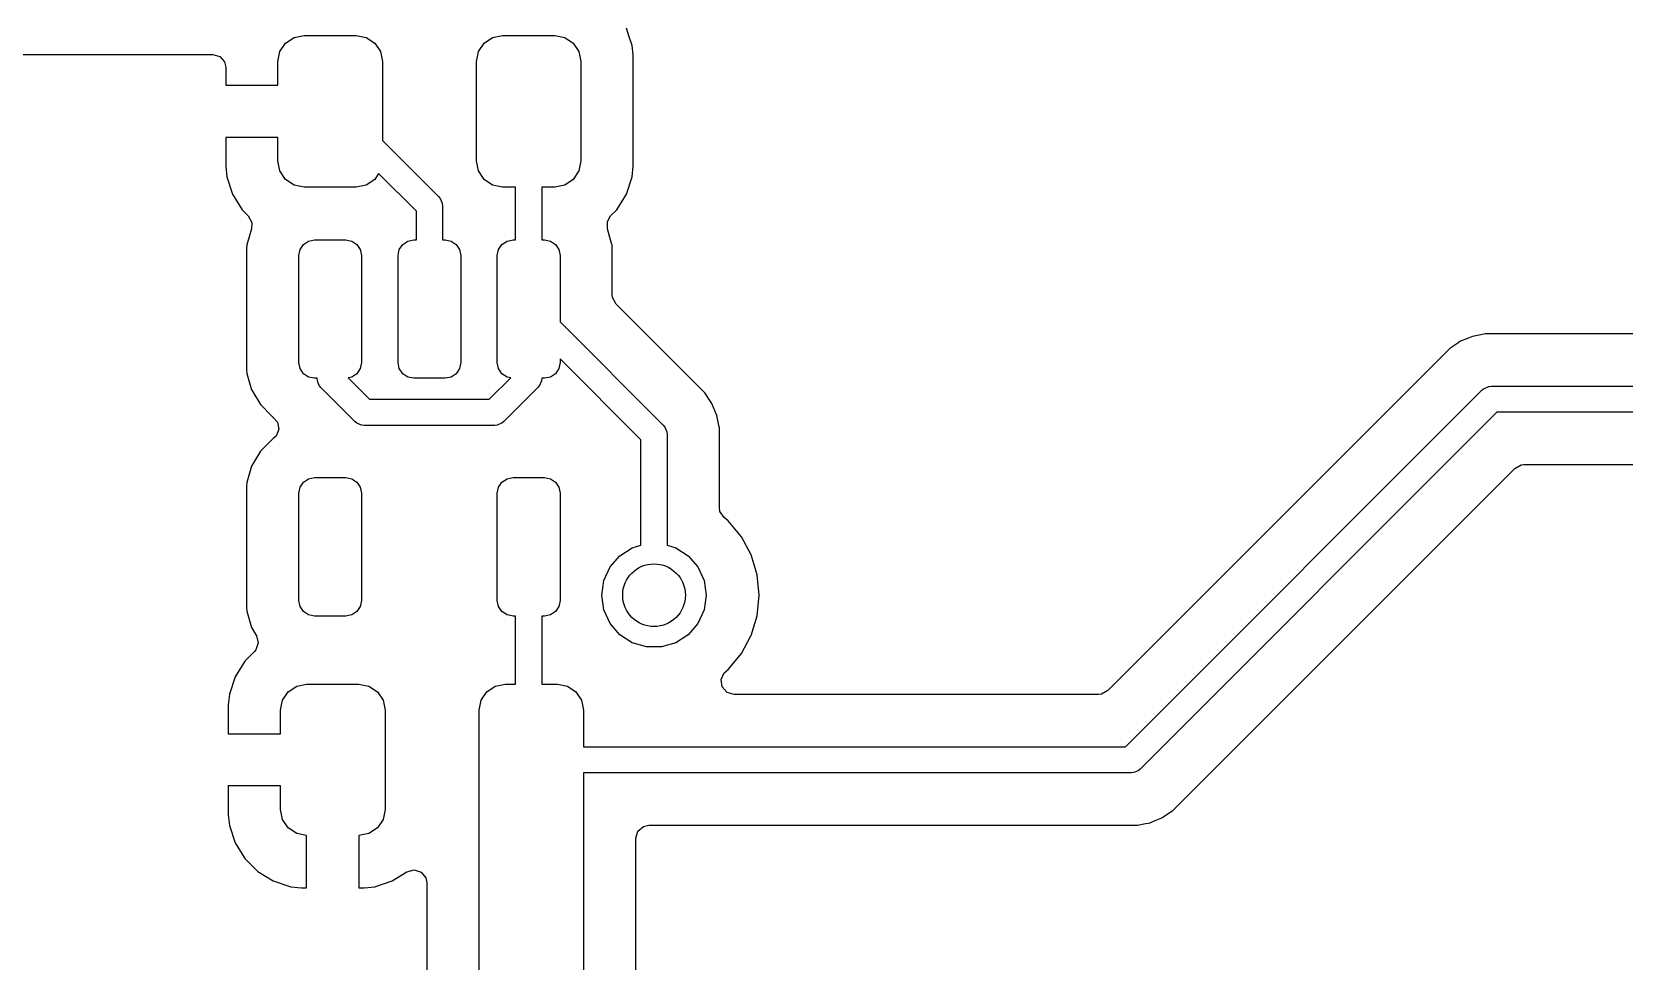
# Model space of a CAD drawing. Extents: x 1.91 to 4.47, y -4.27 to -2.07.
# Drawn here: x 2.504 to 3.104, y -2.715 to -2.365 of the extents above; entities that cross this region are included whole.
import ezdxf

# ---------------------------------------------------------------- set-up
doc = ezdxf.new("R2010")
doc.units = 0
doc.header["$MEASUREMENT"] = 0
doc.layers.add('BLACK', color=7, linetype='CONTINUOUS')

msp = doc.modelspace()

# ---------------------------------------------------------------- linework, layer by layer
at = {"layer": 'BLACK', "linetype": 'CONTINUOUS'}
for p, q in [((2.72869, -2.36605), (2.72775, -2.36322)), ((2.59721, -2.37202), (2.59934, -2.36883)), ((2.59934, -2.36883), (2.60253, -2.36669)), ((2.60253, -2.36669), (2.6063, -2.36594)), ((2.6063, -2.36594), (2.62598, -2.36594)), ((2.62598, -2.36594), (2.62975, -2.36669)), ((2.62975, -2.36669), (2.63294, -2.36883)), ((2.63294, -2.36883), (2.63508, -2.37202)), ((2.67201, -2.37202), (2.67414, -2.36883)), ((2.67414, -2.36883), (2.67734, -2.36669)), ((2.67734, -2.36669), (2.6811, -2.36594)), ((2.6811, -2.36594), (2.70079, -2.36594)), ((2.70079, -2.36594), (2.70455, -2.36669)), ((2.70455, -2.36669), (2.70775, -2.36883)), ((2.70775, -2.36883), (2.70988, -2.37202)), ((2.72992, -2.36977), (2.72869, -2.36605)), ((2.73028, -2.37329), (2.72992, -2.36977)), ((2.72992, -2.36977), (2.72992, -2.36977)), ((2.43457, -2.37305), (2.57189, -2.37305)), ((2.57189, -2.37305), (2.57453, -2.37383)), ((2.57453, -2.37383), (2.57633, -2.37591)), ((2.57633, -2.37591), (2.57677, -2.37793)), ((2.59646, -2.37579), (2.59721, -2.37202)), ((2.59646, -2.38465), (2.59646, -2.37579)), ((2.63508, -2.37202), (2.63583, -2.37579)), ((2.63583, -2.37579), (2.63583, -2.40544)), ((2.67126, -2.37579), (2.67201, -2.37202)), ((2.67126, -2.41319), (2.67126, -2.37579)), ((2.70988, -2.37202), (2.71063, -2.37579)), ((2.71063, -2.37579), (2.71063, -2.41319)), ((2.73033, -2.37382), (2.73028, -2.37329)), ((2.73033, -2.41516), (2.73033, -2.37382)), ((2.57677, -2.37793), (2.57677, -2.38465)), ((2.57677, -2.38465), (2.59646, -2.38465)), ((2.59646, -2.40433), (2.57677, -2.40433)), ((2.57677, -2.40433), (2.57677, -2.41516)), ((2.59646, -2.41319), (2.59646, -2.40433)), ((2.63583, -2.40544), (2.65702, -2.42664)), ((2.57677, -2.41516), (2.57718, -2.4192)), ((2.59721, -2.41696), (2.59646, -2.41319)), ((2.59934, -2.42015), (2.59721, -2.41696)), ((2.63441, -2.41795), (2.63294, -2.42015)), ((2.64862, -2.43216), (2.63441, -2.41795)), ((2.67201, -2.41696), (2.67126, -2.41319)), ((2.67414, -2.42015), (2.67201, -2.41696)), ((2.70988, -2.41696), (2.70775, -2.42015)), ((2.71063, -2.41319), (2.70988, -2.41696)), ((2.72992, -2.4192), (2.73033, -2.41516)), ((2.57718, -2.4192), (2.57936, -2.42575)), ((2.60253, -2.42228), (2.59934, -2.42015)), ((2.6063, -2.42303), (2.60253, -2.42228)), ((2.62598, -2.42303), (2.6063, -2.42303)), ((2.62975, -2.42228), (2.62598, -2.42303)), ((2.63294, -2.42015), (2.62975, -2.42228)), ((2.67734, -2.42228), (2.67414, -2.42015)), ((2.6811, -2.42303), (2.67734, -2.42228)), ((2.68602, -2.42303), (2.6811, -2.42303)), ((2.68602, -2.44291), (2.68602, -2.42303)), ((2.70079, -2.42303), (2.69587, -2.42303)), ((2.69587, -2.42303), (2.69587, -2.44291)), ((2.70455, -2.42228), (2.70079, -2.42303)), ((2.70775, -2.42015), (2.70455, -2.42228)), ((2.72775, -2.42576), (2.72992, -2.4192)), ((2.57936, -2.42575), (2.57936, -2.42575)), ((2.57936, -2.42575), (2.58298, -2.43163)), ((2.65702, -2.42664), (2.65764, -2.42738)), ((2.65764, -2.42738), (2.65764, -2.42738)), ((2.65764, -2.42738), (2.65837, -2.42916)), ((2.65837, -2.42916), (2.65846, -2.43012)), ((2.72412, -2.43164), (2.72775, -2.42576)), ((2.58298, -2.43163), (2.58526, -2.43391)), ((2.58526, -2.43391), (2.58658, -2.43633)), ((2.64862, -2.44291), (2.64862, -2.43216)), ((2.65846, -2.43012), (2.65846, -2.44291)), ((2.72059, -2.43875), (2.7206, -2.436)), ((2.7206, -2.436), (2.72183, -2.43393)), ((2.72183, -2.43393), (2.72412, -2.43164)), ((2.5865, -2.43873), (2.58474, -2.44478)), ((2.58658, -2.43633), (2.5865, -2.43873)), ((2.72221, -2.44432), (2.72059, -2.43875)), ((2.58474, -2.44478), (2.58463, -2.44623)), ((2.58463, -2.44623), (2.58463, -2.49176)), ((2.60433, -2.44882), (2.60478, -2.44656)), ((2.60478, -2.44656), (2.60606, -2.44464)), ((2.60606, -2.44464), (2.60798, -2.44336)), ((2.60798, -2.44336), (2.61024, -2.44291)), ((2.61024, -2.44291), (2.62205, -2.44291)), ((2.62205, -2.44291), (2.62431, -2.44336)), ((2.62431, -2.44336), (2.62622, -2.44464)), ((2.62622, -2.44464), (2.6275, -2.44656)), ((2.6275, -2.44656), (2.62795, -2.44882)), ((2.64173, -2.44882), (2.64218, -2.44656)), ((2.64218, -2.44656), (2.64346, -2.44464)), ((2.64346, -2.44464), (2.64538, -2.44336)), ((2.64538, -2.44336), (2.64764, -2.44291)), ((2.64764, -2.44291), (2.64862, -2.44291)), ((2.65846, -2.44291), (2.65945, -2.44291)), ((2.65945, -2.44291), (2.66171, -2.44336)), ((2.66171, -2.44336), (2.66362, -2.44464)), ((2.66362, -2.44464), (2.6649, -2.44656)), ((2.6649, -2.44656), (2.66535, -2.44882)), ((2.67913, -2.44882), (2.67958, -2.44656)), ((2.67958, -2.44656), (2.68086, -2.44464)), ((2.68086, -2.44464), (2.68278, -2.44336)), ((2.68278, -2.44336), (2.68504, -2.44291)), ((2.68504, -2.44291), (2.68602, -2.44291)), ((2.69587, -2.44291), (2.69685, -2.44291)), ((2.69685, -2.44291), (2.69911, -2.44336)), ((2.69911, -2.44336), (2.70103, -2.44464)), ((2.70103, -2.44464), (2.70231, -2.44656)), ((2.70231, -2.44656), (2.70276, -2.44882)), ((2.72235, -2.44478), (2.72221, -2.44432)), ((2.72244, -2.44595), (2.72235, -2.44478)), ((2.72246, -2.44623), (2.72244, -2.44595)), ((2.72246, -2.46366), (2.72246, -2.44623)), ((2.72246, -2.44623), (2.72246, -2.44623)), ((2.60433, -2.48917), (2.60433, -2.44882)), ((2.62795, -2.44882), (2.62795, -2.48917)), ((2.64173, -2.48917), (2.64173, -2.44882)), ((2.66535, -2.44882), (2.66535, -2.48917)), ((2.67913, -2.48917), (2.67913, -2.44882)), ((2.70276, -2.44882), (2.70276, -2.47385)), ((2.72257, -2.4647), (2.72246, -2.46366)), ((2.72389, -2.46712), (2.72257, -2.4647)), ((2.75374, -2.49697), (2.72389, -2.46712)), ((2.70276, -2.47385), (2.74165, -2.51274)), ((3.03804, -2.48382), (3.03666, -2.48521)), ((3.04107, -2.4818), (3.03804, -2.48382)), ((3.03804, -2.48382), (3.03804, -2.48382)), ((3.04132, -2.48163), (3.04107, -2.4818)), ((3.04107, -2.4818), (3.04107, -2.4818)), ((3.04107, -2.4818), (3.04107, -2.4818)), ((3.04208, -2.48113), (3.04132, -2.48163)), ((3.0447, -2.48004), (3.04208, -2.48113)), ((3.04529, -2.4798), (3.0447, -2.48004)), ((3.04656, -2.47927), (3.04529, -2.4798)), ((3.04967, -2.47865), (3.04656, -2.47927)), ((3.04656, -2.47927), (3.04656, -2.47927)), ((3.05131, -2.47833), (3.04967, -2.47865)), ((3.04967, -2.47865), (3.04967, -2.47865)), ((3.05617, -2.47833), (3.05131, -2.47833)), ((3.18319, -2.47833), (3.05617, -2.47833)), ((2.60478, -2.49143), (2.60433, -2.48917)), ((2.62795, -2.48917), (2.6275, -2.49143)), ((2.64218, -2.49143), (2.64173, -2.48917)), ((2.66535, -2.48917), (2.6649, -2.49143)), ((2.67958, -2.49143), (2.67913, -2.48917)), ((2.70276, -2.48917), (2.70231, -2.49143)), ((2.73325, -2.51826), (2.70276, -2.48777)), ((2.70276, -2.48777), (2.70276, -2.48917)), ((3.03461, -2.48725), (2.97165, -2.55022)), ((3.03666, -2.48521), (3.03461, -2.48725)), ((3.03461, -2.48725), (3.03461, -2.48725)), ((2.58463, -2.49176), (2.58474, -2.49321)), ((2.58474, -2.49321), (2.58474, -2.49321)), ((2.58474, -2.49321), (2.58655, -2.49942)), ((2.60606, -2.49335), (2.60478, -2.49143)), ((2.60798, -2.49463), (2.60606, -2.49335)), ((2.61024, -2.49508), (2.60798, -2.49463)), ((2.61122, -2.49508), (2.61024, -2.49508)), ((2.61132, -2.49604), (2.61122, -2.49508)), ((2.62431, -2.49463), (2.62293, -2.4949)), ((2.62293, -2.4949), (2.63098, -2.50295)), ((2.62622, -2.49335), (2.62431, -2.49463)), ((2.6275, -2.49143), (2.62622, -2.49335)), ((2.64346, -2.49335), (2.64218, -2.49143)), ((2.64538, -2.49463), (2.64346, -2.49335)), ((2.64764, -2.49508), (2.64538, -2.49463)), ((2.65945, -2.49508), (2.64764, -2.49508)), ((2.66171, -2.49463), (2.65945, -2.49508)), ((2.66362, -2.49335), (2.66171, -2.49463)), ((2.6649, -2.49143), (2.66362, -2.49335)), ((2.67611, -2.50295), (2.68416, -2.4949)), ((2.68086, -2.49335), (2.67958, -2.49143)), ((2.68278, -2.49463), (2.68086, -2.49335)), ((2.68416, -2.4949), (2.68278, -2.49463)), ((2.69587, -2.49508), (2.69577, -2.49604)), ((2.69685, -2.49508), (2.69587, -2.49508)), ((2.69911, -2.49463), (2.69685, -2.49508)), ((2.70103, -2.49335), (2.69911, -2.49463)), ((2.70231, -2.49143), (2.70103, -2.49335)), ((2.58655, -2.49942), (2.58655, -2.49943)), ((2.58655, -2.49943), (2.58655, -2.49943)), ((2.58655, -2.49943), (2.58665, -2.4996)), ((2.58665, -2.4996), (2.58984, -2.50499)), ((2.61153, -2.49656), (2.61132, -2.49604)), ((2.61132, -2.49604), (2.61132, -2.49604)), ((2.61205, -2.49781), (2.61153, -2.49656)), ((2.61266, -2.49856), (2.61205, -2.49781)), ((2.61205, -2.49781), (2.61205, -2.49781)), ((2.62546, -2.51135), (2.61266, -2.49856)), ((2.69442, -2.49856), (2.68163, -2.51135)), ((2.69504, -2.49781), (2.69442, -2.49856)), ((2.69577, -2.49604), (2.69504, -2.49781)), ((2.69577, -2.49604), (2.69577, -2.49604)), ((2.75375, -2.49697), (2.75374, -2.49697)), ((2.7573, -2.50052), (2.75375, -2.49697)), ((2.75999, -2.50456), (2.7573, -2.50052)), ((2.7573, -2.50052), (2.7573, -2.50052)), ((2.91587, -2.63386), (3.05026, -2.49947)), ((3.05026, -2.49947), (3.05101, -2.49886)), ((3.05101, -2.49886), (3.05278, -2.49813)), ((3.05278, -2.49813), (3.05374, -2.49803)), ((3.05278, -2.49813), (3.05278, -2.49813)), ((3.05374, -2.49803), (3.20571, -2.49803)), ((2.58984, -2.50499), (2.58984, -2.50499)), ((2.58984, -2.50499), (2.59441, -2.50957)), ((2.63098, -2.50295), (2.67611, -2.50295)), ((2.76185, -2.50904), (2.75999, -2.50456)), ((2.75999, -2.50456), (2.75999, -2.50456)), ((2.75999, -2.50456), (2.75999, -2.50456)), ((3.05578, -2.50787), (2.92139, -2.64226)), ((3.20571, -2.50787), (3.05578, -2.50787)), ((2.59441, -2.50957), (2.59441, -2.50957)), ((2.59441, -2.50957), (2.59441, -2.50957)), ((2.59441, -2.50957), (2.59443, -2.50958)), ((2.59443, -2.50958), (2.59443, -2.50959)), ((2.59443, -2.50959), (2.59466, -2.50976)), ((2.59466, -2.50976), (2.59463, -2.50979)), ((2.59463, -2.50979), (2.5963, -2.51159)), ((2.5963, -2.51159), (2.5968, -2.51429)), ((2.6262, -2.51197), (2.62546, -2.51135)), ((2.62798, -2.5127), (2.6262, -2.51197)), ((2.62894, -2.5128), (2.62798, -2.5127)), ((2.62798, -2.5127), (2.62798, -2.5127)), ((2.67815, -2.5128), (2.62894, -2.5128)), ((2.67911, -2.5127), (2.67815, -2.5128)), ((2.67963, -2.51249), (2.67911, -2.5127)), ((2.67911, -2.5127), (2.67911, -2.5127)), ((2.68088, -2.51197), (2.67963, -2.51249)), ((2.68163, -2.51135), (2.68088, -2.51197)), ((2.68088, -2.51197), (2.68088, -2.51197)), ((2.74165, -2.51274), (2.74226, -2.51349)), ((2.74226, -2.51349), (2.74226, -2.51349)), ((2.74226, -2.51349), (2.743, -2.51526)), ((2.7626, -2.5128), (2.76185, -2.50904)), ((2.7628, -2.51379), (2.7626, -2.5128)), ((2.7628, -2.5138), (2.7628, -2.51379)), ((2.7628, -2.54372), (2.7628, -2.5138)), ((2.59441, -2.51799), (2.58984, -2.52256)), ((2.59442, -2.51799), (2.59441, -2.51799)), ((2.59443, -2.51798), (2.59442, -2.51799)), ((2.59445, -2.51796), (2.59443, -2.51798)), ((2.59466, -2.5178), (2.59445, -2.51796)), ((2.59575, -2.51684), (2.59465, -2.51779)), ((2.59465, -2.51779), (2.59466, -2.5178)), ((2.5968, -2.51429), (2.59575, -2.51684)), ((2.73325, -2.55791), (2.73325, -2.51826)), ((2.743, -2.51526), (2.74309, -2.51622)), ((2.74309, -2.51622), (2.74309, -2.55791)), ((2.58984, -2.52256), (2.58655, -2.52813)), ((2.58984, -2.52256), (2.58984, -2.52256)), ((2.58655, -2.52813), (2.58474, -2.53435)), ((2.58655, -2.52813), (2.58655, -2.52813)), ((2.93732, -2.6542), (3.06251, -2.52901)), ((3.06251, -2.52901), (3.06492, -2.52769)), ((3.06492, -2.52769), (3.06596, -2.52758)), ((3.06596, -2.52758), (3.18319, -2.52758)), ((2.58474, -2.53435), (2.58463, -2.5358)), ((2.58463, -2.5358), (2.58463, -2.58133)), ((2.58474, -2.53435), (2.58474, -2.53435)), ((2.60433, -2.53839), (2.60478, -2.53613)), ((2.60478, -2.53613), (2.60606, -2.53421)), ((2.60606, -2.53421), (2.60798, -2.53293)), ((2.60798, -2.53293), (2.61024, -2.53248)), ((2.61024, -2.53248), (2.62205, -2.53248)), ((2.62205, -2.53248), (2.62431, -2.53293)), ((2.62431, -2.53293), (2.62622, -2.53421)), ((2.62622, -2.53421), (2.6275, -2.53613)), ((2.6275, -2.53613), (2.62795, -2.53839)), ((2.67913, -2.53839), (2.67958, -2.53613)), ((2.67958, -2.53613), (2.68086, -2.53421)), ((2.68086, -2.53421), (2.68278, -2.53293)), ((2.68278, -2.53293), (2.68504, -2.53248)), ((2.68504, -2.53248), (2.69685, -2.53248)), ((2.69685, -2.53248), (2.69911, -2.53293)), ((2.69911, -2.53293), (2.70103, -2.53421)), ((2.70103, -2.53421), (2.70231, -2.53613)), ((2.70231, -2.53613), (2.70276, -2.53839)), ((2.60433, -2.57874), (2.60433, -2.53839)), ((2.62795, -2.53839), (2.62795, -2.57874)), ((2.67913, -2.57874), (2.67913, -2.53839)), ((2.70276, -2.53839), (2.70276, -2.57874)), ((2.76303, -2.54522), (2.7628, -2.54372)), ((2.76458, -2.54749), (2.76303, -2.54522)), ((2.76616, -2.54878), (2.76458, -2.54749)), ((2.77108, -2.55478), (2.76616, -2.54878)), ((2.76616, -2.54878), (2.76616, -2.54878)), ((2.77474, -2.56162), (2.77108, -2.55478)), ((2.77108, -2.55478), (2.77108, -2.55478)), ((2.97165, -2.55022), (2.90914, -2.61272)), ((2.72161, -2.56613), (2.72528, -2.56189)), ((2.72528, -2.56189), (2.72999, -2.55887)), ((2.72999, -2.55887), (2.73325, -2.55791)), ((2.74309, -2.55791), (2.74635, -2.55887)), ((2.74635, -2.55887), (2.75106, -2.56189)), ((2.75106, -2.56189), (2.75473, -2.56613)), ((2.77699, -2.56905), (2.77474, -2.56162)), ((2.77474, -2.56162), (2.77474, -2.56162)), ((2.77474, -2.56162), (2.77474, -2.56162)), ((2.71928, -2.57123), (2.72161, -2.56613)), ((2.75473, -2.56613), (2.75706, -2.57123)), ((2.71848, -2.57677), (2.71928, -2.57123)), ((2.75706, -2.57123), (2.75785, -2.57677)), ((2.77775, -2.57677), (2.77699, -2.56905)), ((2.60478, -2.581), (2.60433, -2.57874)), ((2.62795, -2.57874), (2.6275, -2.581)), ((2.67958, -2.581), (2.67913, -2.57874)), ((2.70276, -2.57874), (2.70231, -2.581)), ((2.71928, -2.58232), (2.71848, -2.57677)), ((2.75785, -2.57677), (2.75706, -2.58232)), ((2.77699, -2.58449), (2.77775, -2.57677)), ((2.58463, -2.58133), (2.58474, -2.58278)), ((2.58474, -2.58278), (2.58474, -2.58278)), ((2.58474, -2.58278), (2.58655, -2.58899)), ((2.60606, -2.58292), (2.60478, -2.581)), ((2.60798, -2.5842), (2.60606, -2.58292)), ((2.61024, -2.58465), (2.60798, -2.5842)), ((2.62205, -2.58465), (2.61024, -2.58465)), ((2.62431, -2.5842), (2.62205, -2.58465)), ((2.62622, -2.58292), (2.62431, -2.5842)), ((2.6275, -2.581), (2.62622, -2.58292)), ((2.68086, -2.58292), (2.67958, -2.581)), ((2.68278, -2.5842), (2.68086, -2.58292)), ((2.68504, -2.58465), (2.68278, -2.5842)), ((2.68602, -2.58465), (2.68504, -2.58465)), ((2.68602, -2.61024), (2.68602, -2.58465)), ((2.69685, -2.58465), (2.69587, -2.58465)), ((2.69587, -2.58465), (2.69587, -2.61024)), ((2.69911, -2.5842), (2.69685, -2.58465)), ((2.70103, -2.58292), (2.69911, -2.5842)), ((2.70231, -2.581), (2.70103, -2.58292)), ((2.72161, -2.58741), (2.71928, -2.58232)), ((2.75706, -2.58232), (2.75473, -2.58741)), ((2.77474, -2.59192), (2.77699, -2.58449)), ((2.58655, -2.58899), (2.58655, -2.58899)), ((2.58655, -2.58899), (2.58836, -2.59206)), ((2.72528, -2.59165), (2.72161, -2.58741)), ((2.72999, -2.59468), (2.72528, -2.59165)), ((2.75106, -2.59165), (2.74635, -2.59468)), ((2.75473, -2.58741), (2.75106, -2.59165)), ((2.77466, -2.59206), (2.77474, -2.59192)), ((2.77474, -2.59192), (2.77474, -2.59192)), ((2.77474, -2.59192), (2.77474, -2.59192)), ((2.58761, -2.598), (2.58396, -2.60164)), ((2.58816, -2.59733), (2.58761, -2.598)), ((2.58904, -2.59472), (2.58816, -2.59733)), ((2.58836, -2.59206), (2.58904, -2.59472)), ((2.73537, -2.59626), (2.72999, -2.59468)), ((2.74097, -2.59626), (2.73537, -2.59626)), ((2.74635, -2.59468), (2.74097, -2.59626)), ((2.77108, -2.59876), (2.77466, -2.59206)), ((2.58396, -2.60164), (2.58034, -2.60751)), ((2.76616, -2.60476), (2.76807, -2.60243)), ((2.76807, -2.60243), (2.77108, -2.59876)), ((2.58034, -2.60751), (2.57817, -2.61407)), ((2.58034, -2.60751), (2.58034, -2.60751)), ((2.76352, -2.60858), (2.76466, -2.60607)), ((2.76391, -2.6113), (2.76352, -2.60858)), ((2.76466, -2.60607), (2.76526, -2.6055)), ((2.76526, -2.6055), (2.76616, -2.60476)), ((2.57817, -2.61407), (2.57776, -2.61811)), ((2.57817, -2.61407), (2.57817, -2.61407)), ((2.59819, -2.61631), (2.60032, -2.61312)), ((2.60032, -2.61312), (2.60352, -2.61099)), ((2.60352, -2.61099), (2.60728, -2.61024)), ((2.60728, -2.61024), (2.62697, -2.61024)), ((2.62697, -2.61024), (2.63074, -2.61099)), ((2.63074, -2.61099), (2.63393, -2.61312)), ((2.63393, -2.61312), (2.63606, -2.61631)), ((2.67299, -2.61631), (2.67513, -2.61312)), ((2.67513, -2.61312), (2.67832, -2.61099)), ((2.67832, -2.61099), (2.68209, -2.61024)), ((2.68209, -2.61024), (2.68602, -2.61024)), ((2.69587, -2.61024), (2.70177, -2.61024)), ((2.70177, -2.61024), (2.70554, -2.61099)), ((2.70554, -2.61099), (2.70873, -2.61312)), ((2.70873, -2.61312), (2.71086, -2.61631)), ((2.76571, -2.61338), (2.76391, -2.6113)), ((2.76835, -2.61415), (2.76571, -2.61338)), ((2.90569, -2.61415), (2.76835, -2.61415)), ((2.90673, -2.61404), (2.90569, -2.61415)), ((2.90914, -2.61272), (2.90673, -2.61404)), ((2.57776, -2.61811), (2.57776, -2.62894)), ((2.59744, -2.62008), (2.59819, -2.61631)), ((2.59744, -2.62894), (2.59744, -2.62008)), ((2.63606, -2.61631), (2.63681, -2.62008)), ((2.63681, -2.62008), (2.63681, -2.65748)), ((2.67224, -2.62008), (2.67299, -2.61631)), ((2.67224, -2.63878), (2.67224, -2.62008)), ((2.71086, -2.61631), (2.71161, -2.62008)), ((2.71161, -2.62008), (2.71161, -2.63386)), ((2.57776, -2.62894), (2.59744, -2.62894)), ((2.71161, -2.63386), (2.91587, -2.63386)), ((2.67224, -2.81201), (2.67224, -2.63878)), ((2.91791, -2.6437), (2.71161, -2.6437)), ((2.71161, -2.6437), (2.71161, -2.80704)), ((2.91887, -2.64361), (2.91791, -2.6437)), ((2.91939, -2.64339), (2.91887, -2.64361)), ((2.91887, -2.64361), (2.91887, -2.64361)), ((2.92065, -2.64287), (2.91939, -2.64339)), ((2.92139, -2.64226), (2.92065, -2.64287)), ((2.92065, -2.64287), (2.92065, -2.64287)), ((2.59744, -2.64862), (2.57776, -2.64862)), ((2.57776, -2.64862), (2.57776, -2.65945)), ((2.59744, -2.65748), (2.59744, -2.64862)), ((2.59819, -2.66125), (2.59744, -2.65748)), ((2.63681, -2.65748), (2.63606, -2.66125)), ((2.93159, -2.65926), (2.93361, -2.65791)), ((2.93361, -2.65791), (2.93704, -2.65448)), ((2.93704, -2.65448), (2.93732, -2.6542)), ((2.93704, -2.65448), (2.93704, -2.65448)), ((2.93732, -2.6542), (2.93732, -2.6542)), ((2.57776, -2.65945), (2.57817, -2.66349)), ((2.57817, -2.66349), (2.58034, -2.67004)), ((2.60032, -2.66444), (2.59819, -2.66125)), ((2.63606, -2.66125), (2.63393, -2.66444)), ((2.73209, -2.66565), (2.73417, -2.66385)), ((2.73417, -2.66385), (2.7362, -2.66341)), ((2.7362, -2.66341), (2.92034, -2.66341)), ((2.92034, -2.66341), (2.92272, -2.66293)), ((2.92272, -2.66293), (2.9251, -2.66246)), ((2.9251, -2.66246), (2.92641, -2.66192)), ((2.9251, -2.66246), (2.9251, -2.66246)), ((2.9251, -2.66246), (2.9251, -2.66246)), ((2.92641, -2.66192), (2.92958, -2.6606)), ((2.92641, -2.66192), (2.92641, -2.66192)), ((2.92641, -2.66192), (2.92641, -2.66192)), ((2.92958, -2.6606), (2.93159, -2.65926)), ((2.60352, -2.66657), (2.60032, -2.66444)), ((2.60728, -2.66732), (2.60352, -2.66657)), ((2.60728, -2.68701), (2.60728, -2.66732)), ((2.63074, -2.66657), (2.62697, -2.66732)), ((2.62697, -2.66732), (2.62697, -2.68701)), ((2.63393, -2.66444), (2.63074, -2.66657)), ((2.73132, -2.66829), (2.73209, -2.66565)), ((2.73132, -2.80318), (2.73132, -2.66829)), ((2.58034, -2.67004), (2.58034, -2.67004)), ((2.58034, -2.67004), (2.58396, -2.67592)), ((2.58396, -2.67592), (2.58884, -2.6808)), ((2.58884, -2.6808), (2.59472, -2.68442)), ((2.63953, -2.68442), (2.64509, -2.68099)), ((2.64509, -2.68099), (2.64775, -2.68027)), ((2.64775, -2.68027), (2.65037, -2.68109)), ((2.65037, -2.68109), (2.65213, -2.6832)), ((2.59472, -2.68442), (2.59472, -2.68442)), ((2.59472, -2.68442), (2.60127, -2.68659)), ((2.60127, -2.68659), (2.60127, -2.68659)), ((2.60127, -2.68659), (2.60532, -2.68701)), ((2.60532, -2.68701), (2.60728, -2.68701)), ((2.60728, -2.68701), (2.60728, -2.68701)), ((2.62697, -2.68701), (2.62894, -2.68701)), ((2.62894, -2.68701), (2.63298, -2.68659)), ((2.62894, -2.68701), (2.62894, -2.68701)), ((2.63298, -2.68659), (2.63953, -2.68442)), ((2.63953, -2.68442), (2.63953, -2.68442)), ((2.65213, -2.6832), (2.65254, -2.68515)), ((2.65254, -2.68515), (2.65254, -2.81589))]:
    msp.add_line(p, q, dxfattribs=at)
at = {"layer": 'BLACK'}
msp.add_circle((2.73817, -2.57677), 0.01181, dxfattribs=at)

doc.saveas('drawing.dxf')
